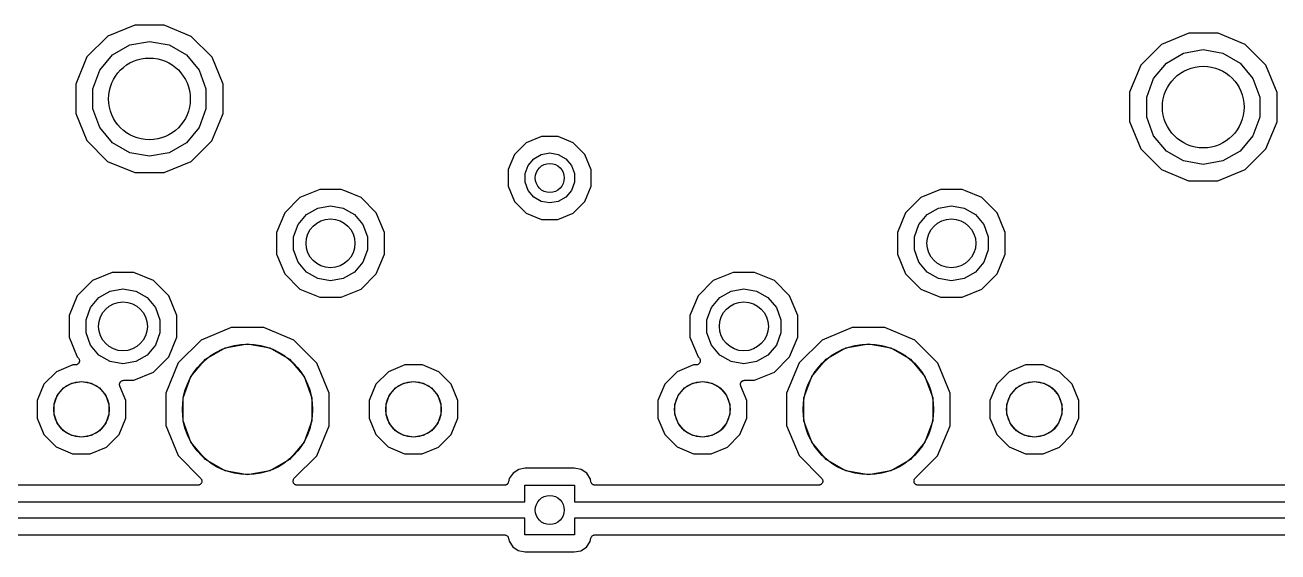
# Model space of a CAD drawing. Extents: x 36 to 201, y -145 to -29.
# Drawn here: x 114.94 to 153.28, y -121.36 to -105.24 of the extents above; entities that cross this region are included whole.
import ezdxf

# ---------------------------------------------------------------- set-up
doc = ezdxf.new("R2010")
doc.units = 0
doc.header["$MEASUREMENT"] = 0
doc.layers.add('BLACK', color=7, linetype='CONTINUOUS')

msp = doc.modelspace()

# ---------------------------------------------------------------- linework, layer by layer
at = {"layer": 'Black'}
for p, q in [((118.303, -105.242), (117.473, -105.585)), ((119.201, -105.242), (118.303, -105.242)), ((120.031, -105.587), (119.201, -105.242)), ((117.473, -105.585), (116.837, -106.219)), ((118.149, -105.849), (118.75, -105.743)), ((118.75, -105.743), (119.351, -105.849)), ((120.665, -106.223), (120.031, -105.587)), ((150.553, -105.492), (149.723, -105.835)), ((151.451, -105.492), (150.553, -105.492)), ((152.281, -105.837), (151.451, -105.492)), ((117.229, -106.622), (117.621, -106.154)), ((117.621, -106.154), (118.149, -105.849)), ((119.351, -105.849), (119.879, -106.154)), ((119.879, -106.154), (120.271, -106.622)), ((149.723, -105.835), (149.087, -106.469)), ((149.871, -106.404), (150.399, -106.099)), ((150.399, -106.099), (151, -105.993)), ((151, -105.993), (151.601, -106.099)), ((151.601, -106.099), (152.129, -106.404)), ((152.915, -106.473), (152.281, -105.837)), ((116.837, -106.219), (116.492, -107.049)), ((121.008, -107.053), (120.665, -106.223)), ((149.087, -106.469), (148.742, -107.299)), ((149.479, -106.872), (149.871, -106.404)), ((152.129, -106.404), (152.521, -106.872)), ((153.258, -107.303), (152.915, -106.473)), ((117.02, -107.195), (117.229, -106.622)), ((120.271, -106.622), (120.48, -107.195)), ((149.27, -107.445), (149.479, -106.872)), ((152.521, -106.872), (152.73, -107.445)), ((116.492, -107.049), (116.492, -107.947)), ((117.02, -107.805), (117.02, -107.195)), ((120.48, -107.195), (120.48, -107.805)), ((121.008, -107.951), (121.008, -107.053)), ((148.742, -107.299), (148.742, -108.197)), ((153.258, -107.972), (153.258, -107.303)), ((149.27, -108.055), (149.27, -107.445)), ((152.73, -107.445), (152.73, -108.055)), ((116.492, -107.947), (116.835, -108.777)), ((117.229, -108.378), (117.02, -107.805)), ((120.48, -107.805), (120.271, -108.378)), ((120.915, -108.174), (121.008, -107.951)), ((149.479, -108.628), (149.27, -108.055)), ((152.73, -108.055), (152.521, -108.628)), ((153.258, -108.201), (153.258, -107.972)), ((153.258, -107.972), (153.258, -107.972)), ((117.621, -108.846), (117.229, -108.378)), ((120.271, -108.378), (119.879, -108.846)), ((120.663, -108.781), (120.915, -108.174)), ((120.915, -108.174), (120.915, -108.174)), ((148.742, -108.197), (149.085, -109.027)), ((152.913, -109.031), (153.258, -108.201)), ((116.835, -108.777), (117.469, -109.413)), ((118.149, -109.151), (117.621, -108.846)), ((119.879, -108.846), (119.351, -109.151)), ((120.027, -109.415), (120.663, -108.781)), ((130.282, -108.843), (129.924, -109.2)), ((130.748, -108.65), (130.282, -108.843)), ((131.254, -108.65), (130.748, -108.65)), ((131.72, -108.844), (131.254, -108.65)), ((132.077, -109.202), (131.72, -108.844)), ((149.871, -109.096), (149.479, -108.628)), ((152.521, -108.628), (152.129, -109.096)), ((118.75, -109.257), (118.149, -109.151)), ((119.351, -109.151), (118.75, -109.257)), ((129.924, -109.2), (129.73, -109.666)), ((130.508, -109.334), (130.738, -109.201)), ((130.738, -109.201), (131, -109.155)), ((131, -109.155), (131.262, -109.201)), ((131.262, -109.201), (131.492, -109.334)), ((132.27, -109.668), (132.077, -109.202)), ((149.085, -109.027), (149.719, -109.663)), ((150.399, -109.401), (149.871, -109.096)), ((152.129, -109.096), (151.601, -109.401)), ((152.277, -109.665), (152.913, -109.031)), ((117.469, -109.413), (118.299, -109.758)), ((119.197, -109.758), (120.027, -109.415)), ((130.247, -109.787), (130.338, -109.538)), ((130.338, -109.538), (130.508, -109.334)), ((131.492, -109.334), (131.662, -109.538)), ((131.662, -109.538), (131.753, -109.787)), ((151, -109.507), (150.399, -109.401)), ((151.601, -109.401), (151, -109.507)), ((118.299, -109.758), (119.197, -109.758)), ((129.73, -109.666), (129.73, -110.172)), ((130.247, -110.053), (130.247, -109.787)), ((131.753, -109.787), (131.753, -110.053)), ((132.27, -110.174), (132.27, -109.668)), ((149.719, -109.663), (150.549, -110.008)), ((150.549, -110.008), (151.447, -110.008)), ((151.447, -110.008), (152.277, -109.665)), ((123.963, -110.269), (123.356, -110.52)), ((124.62, -110.269), (123.963, -110.269)), ((124.727, -110.314), (124.62, -110.269)), ((125.226, -110.521), (124.727, -110.314)), ((129.73, -110.172), (129.923, -110.638)), ((130.338, -110.302), (130.247, -110.053)), ((130.508, -110.506), (130.338, -110.302)), ((131.662, -110.302), (131.492, -110.506)), ((131.753, -110.053), (131.662, -110.302)), ((132.076, -110.64), (132.27, -110.174)), ((142.963, -110.269), (142.356, -110.52)), ((143.62, -110.269), (142.963, -110.269)), ((143.727, -110.314), (143.62, -110.269)), ((144.226, -110.521), (143.727, -110.314)), ((123.356, -110.52), (122.891, -110.984)), ((123.898, -110.842), (124.29, -110.773)), ((124.29, -110.773), (124.682, -110.842)), ((125.69, -110.986), (125.226, -110.521)), ((129.923, -110.638), (130.28, -110.996)), ((130.738, -110.639), (130.508, -110.506)), ((131, -110.685), (130.738, -110.639)), ((131.262, -110.639), (131, -110.685)), ((131.492, -110.506), (131.262, -110.639)), ((131.718, -110.997), (132.076, -110.64)), ((142.356, -110.52), (141.891, -110.984)), ((142.898, -110.842), (143.29, -110.773)), ((143.29, -110.773), (143.682, -110.842)), ((144.69, -110.986), (144.226, -110.521)), ((122.891, -110.984), (122.639, -111.59)), ((123.296, -111.346), (123.552, -111.041)), ((123.552, -111.041), (123.898, -110.842)), ((124.682, -110.842), (125.028, -111.041)), ((125.028, -111.041), (125.284, -111.346)), ((125.941, -111.593), (125.69, -110.986)), ((130.28, -110.996), (130.746, -111.19)), ((130.746, -111.19), (131.252, -111.19)), ((131.252, -111.19), (131.718, -110.997)), ((141.891, -110.984), (141.639, -111.59)), ((142.296, -111.346), (142.552, -111.041)), ((142.552, -111.041), (142.898, -110.842)), ((143.682, -110.842), (144.028, -111.041)), ((144.028, -111.041), (144.284, -111.346)), ((144.941, -111.593), (144.69, -110.986)), ((123.16, -111.721), (123.296, -111.346)), ((125.284, -111.346), (125.42, -111.721)), ((142.16, -111.721), (142.296, -111.346)), ((144.284, -111.346), (144.42, -111.721)), ((122.639, -111.59), (122.639, -112.247)), ((123.16, -112.119), (123.16, -111.721)), ((125.42, -111.721), (125.42, -112.119)), ((125.941, -112.25), (125.941, -111.593)), ((141.639, -111.59), (141.639, -112.247)), ((142.16, -112.119), (142.16, -111.721)), ((144.42, -111.721), (144.42, -112.119)), ((144.941, -112.25), (144.941, -111.593)), ((122.639, -112.247), (122.89, -112.854)), ((123.296, -112.494), (123.16, -112.119)), ((125.42, -112.119), (125.284, -112.494)), ((125.689, -112.856), (125.941, -112.25)), ((141.639, -112.247), (141.89, -112.854)), ((142.296, -112.494), (142.16, -112.119)), ((144.42, -112.119), (144.284, -112.494)), ((144.689, -112.856), (144.941, -112.25)), ((123.552, -112.799), (123.296, -112.494)), ((125.284, -112.494), (125.028, -112.799)), ((142.552, -112.799), (142.296, -112.494)), ((144.284, -112.494), (144.028, -112.799)), ((117.006, -113.06), (116.541, -113.524)), ((117.613, -112.809), (117.006, -113.06)), ((118.27, -112.809), (117.613, -112.809)), ((118.876, -113.061), (118.27, -112.809)), ((119.34, -113.526), (118.876, -113.061)), ((122.89, -112.854), (123.354, -113.319)), ((123.898, -112.998), (123.552, -112.799)), ((124.29, -113.067), (123.898, -112.998)), ((124.682, -112.998), (124.29, -113.067)), ((125.028, -112.799), (124.682, -112.998)), ((125.224, -113.32), (125.689, -112.856)), ((136.006, -113.06), (135.541, -113.524)), ((136.613, -112.809), (136.006, -113.06)), ((137.27, -112.809), (136.613, -112.809)), ((137.876, -113.061), (137.27, -112.809)), ((138.34, -113.526), (137.876, -113.061)), ((141.89, -112.854), (142.354, -113.319)), ((142.898, -112.998), (142.552, -112.799)), ((143.29, -113.067), (142.898, -112.998)), ((143.682, -112.998), (143.29, -113.067)), ((144.028, -112.799), (143.682, -112.998)), ((144.224, -113.32), (144.689, -112.856)), ((117.202, -113.581), (117.548, -113.382)), ((117.548, -113.382), (117.94, -113.313)), ((117.94, -113.313), (118.332, -113.382)), ((118.332, -113.382), (118.678, -113.581)), ((123.354, -113.319), (123.96, -113.571)), ((124.617, -113.571), (125.224, -113.32)), ((136.202, -113.581), (136.548, -113.382)), ((136.548, -113.382), (136.94, -113.313)), ((136.94, -113.313), (137.332, -113.382)), ((137.332, -113.382), (137.678, -113.581)), ((142.354, -113.319), (142.96, -113.571)), ((143.617, -113.571), (144.224, -113.32)), ((116.541, -113.524), (116.289, -114.13)), ((116.946, -113.886), (117.202, -113.581)), ((118.678, -113.581), (118.934, -113.886)), ((119.591, -114.133), (119.34, -113.526)), ((123.96, -113.571), (124.617, -113.571)), ((135.541, -113.524), (135.289, -114.13)), ((135.946, -113.886), (136.202, -113.581)), ((137.678, -113.581), (137.934, -113.886)), ((138.591, -114.133), (138.34, -113.526)), ((142.96, -113.571), (143.617, -113.571)), ((116.289, -114.13), (116.289, -114.787)), ((116.81, -114.261), (116.946, -113.886)), ((118.934, -113.886), (119.07, -114.261)), ((119.591, -114.79), (119.591, -114.133)), ((135.289, -114.13), (135.289, -114.787)), ((135.81, -114.261), (135.946, -113.886)), ((137.934, -113.886), (138.07, -114.261)), ((138.591, -114.79), (138.591, -114.133)), ((116.81, -114.659), (116.81, -114.261)), ((119.07, -114.261), (119.07, -114.659)), ((121.255, -114.498), (120.335, -114.878)), ((122.25, -114.499), (121.255, -114.498)), ((123.169, -114.88), (122.25, -114.499)), ((135.81, -114.659), (135.81, -114.261)), ((138.07, -114.261), (138.07, -114.659)), ((140.255, -114.498), (139.335, -114.878)), ((141.25, -114.499), (140.255, -114.498)), ((142.169, -114.88), (141.25, -114.499)), ((116.289, -114.787), (116.54, -115.394)), ((116.946, -115.034), (116.81, -114.659)), ((119.07, -114.659), (118.934, -115.034)), ((119.339, -115.396), (119.591, -114.79)), ((120.335, -114.878), (119.63, -115.581)), ((121.065, -115.119), (121.75, -114.998)), ((121.75, -114.998), (122.435, -115.119)), ((123.872, -115.585), (123.169, -114.88)), ((135.289, -114.787), (135.54, -115.394)), ((135.946, -115.034), (135.81, -114.659)), ((138.07, -114.659), (137.934, -115.034)), ((138.339, -115.396), (138.591, -114.79)), ((139.335, -114.878), (138.63, -115.581)), ((140.065, -115.119), (140.75, -114.998)), ((140.75, -114.998), (141.435, -115.119)), ((142.872, -115.585), (142.169, -114.88)), ((116.54, -115.394), (116.57, -115.424)), ((117.202, -115.339), (116.946, -115.034)), ((117.548, -115.538), (117.202, -115.339)), ((118.678, -115.339), (118.332, -115.538)), ((118.934, -115.034), (118.678, -115.339)), ((118.874, -115.86), (119.339, -115.396)), ((120.463, -115.467), (121.065, -115.119)), ((122.435, -115.119), (123.037, -115.467)), ((135.54, -115.394), (135.57, -115.424)), ((136.202, -115.339), (135.946, -115.034)), ((136.548, -115.538), (136.202, -115.339)), ((137.678, -115.339), (137.332, -115.538)), ((137.934, -115.034), (137.678, -115.339)), ((137.874, -115.86), (138.339, -115.396)), ((139.463, -115.467), (140.065, -115.119)), ((141.435, -115.119), (142.037, -115.467)), ((116.401, -115.641), (115.901, -115.847)), ((116.48, -115.641), (116.401, -115.641)), ((116.496, -115.638), (116.48, -115.641)), ((116.513, -115.637), (116.496, -115.638)), ((116.518, -115.634), (116.513, -115.637)), ((116.523, -115.633), (116.518, -115.634)), ((116.538, -115.625), (116.523, -115.633)), ((116.553, -115.618), (116.538, -115.625)), ((116.557, -115.614), (116.553, -115.618)), ((116.561, -115.611), (116.557, -115.614)), ((116.572, -115.599), (116.561, -115.611)), ((116.57, -115.424), (116.579, -115.438)), ((116.584, -115.587), (116.572, -115.599)), ((116.579, -115.438), (116.59, -115.451)), ((116.586, -115.582), (116.584, -115.587)), ((116.59, -115.578), (116.586, -115.582)), ((116.59, -115.451), (116.592, -115.456)), ((116.595, -115.562), (116.59, -115.578)), ((116.592, -115.456), (116.595, -115.46)), ((116.595, -115.46), (116.599, -115.476)), ((116.602, -115.547), (116.595, -115.562)), ((116.599, -115.476), (116.605, -115.492)), ((116.603, -115.541), (116.602, -115.547)), ((116.605, -115.536), (116.603, -115.541)), ((116.605, -115.492), (116.605, -115.498)), ((116.605, -115.498), (116.606, -115.503)), ((116.606, -115.503), (116.605, -115.519)), ((116.605, -115.519), (116.605, -115.536)), ((117.94, -115.607), (117.548, -115.538)), ((118.332, -115.538), (117.94, -115.607)), ((119.63, -115.581), (119.249, -116.5)), ((120.017, -115.999), (120.463, -115.467)), ((123.037, -115.467), (123.483, -115.999)), ((124.252, -116.505), (123.872, -115.585)), ((126.561, -115.641), (126.061, -115.847)), ((127.101, -115.641), (126.561, -115.641)), ((127.601, -115.849), (127.101, -115.641)), ((135.401, -115.641), (134.901, -115.847)), ((135.48, -115.641), (135.401, -115.641)), ((135.496, -115.638), (135.48, -115.641)), ((135.513, -115.637), (135.496, -115.638)), ((135.518, -115.634), (135.513, -115.637)), ((135.523, -115.633), (135.518, -115.634)), ((135.538, -115.625), (135.523, -115.633)), ((135.553, -115.618), (135.538, -115.625)), ((135.557, -115.614), (135.553, -115.618)), ((135.561, -115.611), (135.557, -115.614)), ((135.572, -115.599), (135.561, -115.611)), ((135.57, -115.424), (135.579, -115.438)), ((135.584, -115.587), (135.572, -115.599)), ((135.579, -115.438), (135.59, -115.451)), ((135.586, -115.582), (135.584, -115.587)), ((135.59, -115.578), (135.586, -115.582)), ((135.59, -115.451), (135.592, -115.456)), ((135.595, -115.562), (135.59, -115.578)), ((135.592, -115.456), (135.595, -115.46)), ((135.595, -115.46), (135.599, -115.476)), ((135.602, -115.547), (135.595, -115.562)), ((135.599, -115.476), (135.605, -115.492)), ((135.603, -115.541), (135.602, -115.547)), ((135.605, -115.536), (135.603, -115.541)), ((135.605, -115.492), (135.605, -115.498)), ((135.605, -115.498), (135.606, -115.503)), ((135.606, -115.503), (135.605, -115.519)), ((135.605, -115.519), (135.605, -115.536)), ((136.94, -115.607), (136.548, -115.538)), ((137.332, -115.538), (136.94, -115.607)), ((138.63, -115.581), (138.249, -116.5)), ((139.017, -115.999), (139.463, -115.467)), ((142.037, -115.467), (142.483, -115.999)), ((143.252, -116.505), (142.872, -115.585)), ((145.561, -115.641), (145.061, -115.847)), ((146.101, -115.641), (145.561, -115.641)), ((146.601, -115.849), (146.101, -115.641)), ((115.901, -115.847), (115.519, -116.229)), ((116.378, -116.197), (116.67, -116.146)), ((116.67, -116.146), (116.962, -116.197)), ((117.848, -116.187), (117.853, -116.174)), ((117.853, -116.174), (117.858, -116.168)), ((117.858, -116.168), (117.862, -116.161)), ((117.862, -116.161), (117.872, -116.151)), ((117.872, -116.151), (117.881, -116.141)), ((117.881, -116.141), (117.889, -116.136)), ((117.889, -116.136), (117.895, -116.131)), ((117.895, -116.131), (117.908, -116.126)), ((117.908, -116.126), (117.92, -116.119)), ((117.92, -116.119), (117.928, -116.117)), ((117.928, -116.117), (117.936, -116.114)), ((117.936, -116.114), (117.949, -116.113)), ((117.949, -116.113), (117.963, -116.111)), ((117.963, -116.111), (118.267, -116.111)), ((118.267, -116.111), (118.874, -115.86)), ((119.779, -116.652), (120.017, -115.999)), ((123.483, -115.999), (123.721, -116.652)), ((126.061, -115.847), (125.679, -116.229)), ((126.538, -116.197), (126.83, -116.146)), ((126.83, -116.146), (127.122, -116.197)), ((127.983, -116.231), (127.601, -115.849)), ((134.901, -115.847), (134.519, -116.229)), ((135.378, -116.197), (135.67, -116.146)), ((135.67, -116.146), (135.962, -116.197)), ((136.848, -116.187), (136.853, -116.174)), ((136.853, -116.174), (136.858, -116.168)), ((136.858, -116.168), (136.862, -116.161)), ((136.862, -116.161), (136.872, -116.151)), ((136.872, -116.151), (136.881, -116.141)), ((136.881, -116.141), (136.889, -116.136)), ((136.889, -116.136), (136.895, -116.131)), ((136.895, -116.131), (136.908, -116.126)), ((136.908, -116.126), (136.92, -116.119)), ((136.92, -116.119), (136.928, -116.117)), ((136.928, -116.117), (136.936, -116.114)), ((136.936, -116.114), (136.949, -116.113)), ((136.949, -116.113), (136.963, -116.111)), ((136.963, -116.111), (137.267, -116.111)), ((137.267, -116.111), (137.874, -115.86)), ((138.779, -116.652), (139.017, -115.999)), ((142.483, -115.999), (142.721, -116.652)), ((145.061, -115.847), (144.679, -116.229)), ((145.538, -116.197), (145.83, -116.146)), ((145.83, -116.146), (146.122, -116.197)), ((146.983, -116.231), (146.601, -115.849)), ((115.519, -116.229), (115.311, -116.729)), ((115.93, -116.573), (116.121, -116.346)), ((116.121, -116.346), (116.378, -116.197)), ((116.962, -116.197), (117.219, -116.346)), ((117.219, -116.346), (117.41, -116.573)), ((117.836, -116.243), (117.838, -116.23)), ((117.838, -116.252), (117.836, -116.243)), ((117.838, -116.216), (117.841, -116.208)), ((117.838, -116.23), (117.838, -116.216)), ((117.838, -116.26), (117.838, -116.252)), ((117.843, -116.273), (117.838, -116.26)), ((117.841, -116.208), (117.842, -116.2)), ((117.842, -116.2), (117.848, -116.187)), ((117.846, -116.287), (117.843, -116.273)), ((118.029, -116.731), (117.846, -116.287)), ((119.249, -116.5), (119.248, -117.495)), ((124.252, -117.294), (124.252, -116.505)), ((125.679, -116.229), (125.471, -116.729)), ((126.09, -116.573), (126.281, -116.346)), ((126.281, -116.346), (126.538, -116.197)), ((127.122, -116.197), (127.379, -116.346)), ((127.379, -116.346), (127.57, -116.573)), ((128.189, -116.731), (127.983, -116.231)), ((134.519, -116.229), (134.311, -116.729)), ((134.93, -116.573), (135.121, -116.346)), ((135.121, -116.346), (135.378, -116.197)), ((135.962, -116.197), (136.219, -116.346)), ((136.219, -116.346), (136.41, -116.573)), ((136.836, -116.243), (136.838, -116.23)), ((136.838, -116.252), (136.836, -116.243)), ((136.838, -116.216), (136.841, -116.208)), ((136.838, -116.23), (136.838, -116.216)), ((136.838, -116.26), (136.838, -116.252)), ((136.843, -116.273), (136.838, -116.26)), ((136.841, -116.208), (136.842, -116.2)), ((136.842, -116.2), (136.848, -116.187)), ((136.846, -116.287), (136.843, -116.273)), ((137.029, -116.731), (136.846, -116.287)), ((138.249, -116.5), (138.248, -117.495)), ((143.252, -117.294), (143.252, -116.505)), ((144.679, -116.229), (144.471, -116.729)), ((145.09, -116.573), (145.281, -116.346)), ((145.281, -116.346), (145.538, -116.197)), ((146.122, -116.197), (146.379, -116.346)), ((146.379, -116.346), (146.57, -116.573)), ((147.189, -116.731), (146.983, -116.231)), ((115.311, -116.729), (115.311, -117.269)), ((115.829, -116.852), (115.93, -116.573)), ((115.829, -117.148), (115.829, -116.852)), ((117.41, -116.573), (117.511, -116.852)), ((117.511, -116.852), (117.511, -117.148)), ((118.029, -117.271), (118.029, -116.731)), ((119.779, -117.348), (119.779, -116.652)), ((123.721, -116.652), (123.721, -117.348)), ((125.471, -116.729), (125.471, -117.269)), ((125.989, -116.852), (126.09, -116.573)), ((125.989, -117.148), (125.989, -116.852)), ((127.57, -116.573), (127.671, -116.852)), ((127.671, -116.852), (127.671, -117.148)), ((128.189, -117.271), (128.189, -116.731)), ((134.311, -116.729), (134.311, -117.269)), ((134.829, -116.852), (134.93, -116.573)), ((134.829, -117.148), (134.829, -116.852)), ((136.41, -116.573), (136.511, -116.852)), ((136.511, -116.852), (136.511, -117.148)), ((137.029, -117.271), (137.029, -116.731)), ((138.779, -117.348), (138.779, -116.652)), ((142.721, -116.652), (142.721, -117.348)), ((144.471, -116.729), (144.471, -117.269)), ((144.989, -116.852), (145.09, -116.573)), ((144.989, -117.148), (144.989, -116.852)), ((146.57, -116.573), (146.671, -116.852)), ((146.671, -116.852), (146.671, -117.148)), ((147.189, -117.271), (147.189, -116.731)), ((115.311, -117.269), (115.517, -117.769)), ((115.93, -117.427), (115.829, -117.148)), ((117.511, -117.148), (117.41, -117.427)), ((117.821, -117.771), (118.029, -117.271)), ((124.251, -117.5), (124.252, -117.294)), ((124.252, -117.294), (124.252, -117.294)), ((125.471, -117.269), (125.677, -117.769)), ((126.09, -117.427), (125.989, -117.148)), ((127.671, -117.148), (127.57, -117.427)), ((127.981, -117.771), (128.189, -117.271)), ((134.311, -117.269), (134.517, -117.769)), ((134.93, -117.427), (134.829, -117.148)), ((136.511, -117.148), (136.41, -117.427)), ((136.821, -117.771), (137.029, -117.271)), ((143.251, -117.5), (143.252, -117.294)), ((143.252, -117.294), (143.252, -117.294)), ((144.471, -117.269), (144.677, -117.769)), ((145.09, -117.427), (144.989, -117.148)), ((146.671, -117.148), (146.57, -117.427)), ((146.981, -117.771), (147.189, -117.271)), ((116.121, -117.654), (115.93, -117.427)), ((116.378, -117.803), (116.121, -117.654)), ((117.219, -117.654), (116.962, -117.803)), ((117.41, -117.427), (117.219, -117.654)), ((119.248, -117.495), (119.628, -118.415)), ((120.017, -118.001), (119.779, -117.348)), ((123.721, -117.348), (123.483, -118.001)), ((123.87, -118.419), (124.251, -117.5)), ((126.281, -117.654), (126.09, -117.427)), ((126.538, -117.803), (126.281, -117.654)), ((127.379, -117.654), (127.122, -117.803)), ((127.57, -117.427), (127.379, -117.654)), ((135.121, -117.654), (134.93, -117.427)), ((135.378, -117.803), (135.121, -117.654)), ((136.219, -117.654), (135.962, -117.803)), ((136.41, -117.427), (136.219, -117.654)), ((138.248, -117.495), (138.628, -118.415)), ((139.017, -118.001), (138.779, -117.348)), ((142.721, -117.348), (142.483, -118.001)), ((142.87, -118.419), (143.251, -117.5)), ((145.281, -117.654), (145.09, -117.427)), ((145.538, -117.803), (145.281, -117.654)), ((146.379, -117.654), (146.122, -117.803)), ((146.57, -117.427), (146.379, -117.654)), ((115.517, -117.769), (115.899, -118.151)), ((116.67, -117.854), (116.378, -117.803)), ((116.962, -117.803), (116.67, -117.854)), ((117.439, -118.153), (117.821, -117.771)), ((120.463, -118.533), (120.017, -118.001)), ((123.483, -118.001), (123.037, -118.533)), ((125.677, -117.769), (126.059, -118.151)), ((126.83, -117.854), (126.538, -117.803)), ((127.122, -117.803), (126.83, -117.854)), ((127.599, -118.153), (127.981, -117.771)), ((134.517, -117.769), (134.899, -118.151)), ((135.67, -117.854), (135.378, -117.803)), ((135.962, -117.803), (135.67, -117.854)), ((136.439, -118.153), (136.821, -117.771)), ((139.463, -118.533), (139.017, -118.001)), ((142.483, -118.001), (142.037, -118.533)), ((144.677, -117.769), (145.059, -118.151)), ((145.83, -117.854), (145.538, -117.803)), ((146.122, -117.803), (145.83, -117.854)), ((146.599, -118.153), (146.981, -117.771)), ((115.899, -118.151), (116.399, -118.359)), ((116.399, -118.359), (116.939, -118.359)), ((116.939, -118.359), (117.439, -118.153)), ((119.628, -118.415), (120.316, -119.105)), ((123.183, -119.105), (123.87, -118.419)), ((126.059, -118.151), (126.559, -118.359)), ((126.559, -118.359), (127.099, -118.359)), ((127.099, -118.359), (127.599, -118.153)), ((134.899, -118.151), (135.399, -118.359)), ((135.399, -118.359), (135.939, -118.359)), ((135.939, -118.359), (136.439, -118.153)), ((138.628, -118.415), (139.316, -119.105)), ((142.183, -119.105), (142.87, -118.419)), ((145.059, -118.151), (145.559, -118.359)), ((145.559, -118.359), (146.099, -118.359)), ((146.099, -118.359), (146.599, -118.153)), ((121.065, -118.881), (120.463, -118.533)), ((123.037, -118.533), (122.435, -118.881)), ((130.051, -118.835), (129.877, -118.947)), ((130.25, -118.798), (130.051, -118.835)), ((131.749, -118.798), (130.25, -118.798)), ((131.963, -118.841), (131.749, -118.798)), ((132.133, -118.957), (131.963, -118.841)), ((140.065, -118.881), (139.463, -118.533)), ((142.037, -118.533), (141.435, -118.881)), ((120.316, -119.105), (120.326, -119.119)), ((120.326, -119.119), (120.337, -119.131)), ((120.337, -119.131), (120.339, -119.137)), ((120.339, -119.137), (120.342, -119.141)), ((120.342, -119.141), (120.346, -119.157)), ((120.349, -119.228), (120.342, -119.243)), ((120.346, -119.157), (120.352, -119.173)), ((120.35, -119.222), (120.349, -119.228)), ((120.352, -119.217), (120.35, -119.222)), ((120.352, -119.173), (120.352, -119.179)), ((120.352, -119.179), (120.353, -119.184)), ((120.353, -119.184), (120.352, -119.201)), ((120.352, -119.201), (120.352, -119.217)), ((121.75, -119.002), (121.065, -118.881)), ((122.435, -118.881), (121.75, -119.002)), ((123.146, -119.184), (123.147, -119.178)), ((123.147, -119.2), (123.146, -119.184)), ((123.147, -119.173), (123.153, -119.157)), ((123.147, -119.178), (123.147, -119.173)), ((123.147, -119.217), (123.147, -119.2)), ((123.149, -119.222), (123.147, -119.217)), ((123.15, -119.228), (123.149, -119.222)), ((123.157, -119.243), (123.15, -119.228)), ((123.153, -119.157), (123.157, -119.141)), ((123.157, -119.141), (123.16, -119.137)), ((123.16, -119.137), (123.162, -119.131)), ((123.162, -119.131), (123.173, -119.119)), ((123.173, -119.119), (123.183, -119.105)), ((129.732, -119.239), (129.725, -119.258)), ((129.74, -119.22), (129.732, -119.239)), ((129.761, -119.117), (129.74, -119.22)), ((129.877, -118.947), (129.761, -119.117)), ((132.245, -119.131), (132.133, -118.957)), ((132.261, -119.218), (132.245, -119.131)), ((132.269, -119.238), (132.261, -119.218)), ((132.276, -119.258), (132.269, -119.238)), ((139.316, -119.105), (139.326, -119.119)), ((139.326, -119.119), (139.337, -119.131)), ((139.337, -119.131), (139.339, -119.137)), ((139.339, -119.137), (139.342, -119.141)), ((139.342, -119.141), (139.346, -119.157)), ((139.349, -119.228), (139.342, -119.243)), ((139.346, -119.157), (139.352, -119.173)), ((139.35, -119.222), (139.349, -119.228)), ((139.352, -119.217), (139.35, -119.222)), ((139.352, -119.173), (139.352, -119.179)), ((139.352, -119.179), (139.353, -119.184)), ((139.353, -119.184), (139.352, -119.201)), ((139.352, -119.201), (139.352, -119.217)), ((140.75, -119.002), (140.065, -118.881)), ((141.435, -118.881), (140.75, -119.002)), ((142.146, -119.184), (142.147, -119.178)), ((142.147, -119.2), (142.146, -119.184)), ((142.147, -119.173), (142.153, -119.157)), ((142.147, -119.178), (142.147, -119.173)), ((142.147, -119.217), (142.147, -119.2)), ((142.149, -119.222), (142.147, -119.217)), ((142.15, -119.228), (142.149, -119.222)), ((142.157, -119.243), (142.15, -119.228)), ((142.153, -119.157), (142.157, -119.141)), ((142.157, -119.141), (142.16, -119.137)), ((142.16, -119.137), (142.162, -119.131)), ((142.162, -119.131), (142.173, -119.119)), ((142.173, -119.119), (142.183, -119.105)), ((120.227, -119.322), (113.386, -119.322)), ((120.243, -119.319), (120.227, -119.322)), ((120.259, -119.318), (120.243, -119.319)), ((120.264, -119.315), (120.259, -119.318)), ((120.27, -119.314), (120.264, -119.315)), ((120.284, -119.306), (120.27, -119.314)), ((120.299, -119.299), (120.284, -119.306)), ((120.303, -119.295), (120.299, -119.299)), ((120.308, -119.292), (120.303, -119.295)), ((120.319, -119.28), (120.308, -119.292)), ((120.331, -119.268), (120.319, -119.28)), ((120.333, -119.263), (120.331, -119.268)), ((120.337, -119.258), (120.333, -119.263)), ((120.342, -119.243), (120.337, -119.258)), ((123.162, -119.258), (123.157, -119.243)), ((123.166, -119.263), (123.162, -119.258)), ((123.168, -119.268), (123.166, -119.263)), ((123.18, -119.28), (123.168, -119.268)), ((123.191, -119.292), (123.18, -119.28)), ((123.195, -119.295), (123.191, -119.292)), ((123.199, -119.299), (123.195, -119.295)), ((123.214, -119.306), (123.199, -119.299)), ((123.229, -119.314), (123.214, -119.306)), ((123.234, -119.315), (123.229, -119.314)), ((123.239, -119.318), (123.234, -119.315)), ((123.256, -119.319), (123.239, -119.318)), ((123.272, -119.322), (123.256, -119.319)), ((129.615, -119.322), (123.272, -119.322)), ((129.636, -119.318), (129.615, -119.322)), ((129.656, -119.315), (129.636, -119.318)), ((129.657, -119.315), (129.656, -119.315)), ((129.659, -119.314), (129.657, -119.315)), ((129.677, -119.304), (129.659, -119.314)), ((129.695, -119.294), (129.677, -119.304)), ((129.696, -119.293), (129.695, -119.294)), ((129.697, -119.292), (129.696, -119.293)), ((129.71, -119.277), (129.697, -119.292)), ((129.724, -119.261), (129.71, -119.277)), ((129.725, -119.258), (129.724, -119.26)), ((129.724, -119.26), (129.724, -119.261)), ((130.238, -119.83), (130.238, -119.318)), ((130.238, -119.318), (131.762, -119.318)), ((131.762, -119.318), (131.762, -119.83)), ((132.277, -119.259), (132.276, -119.258)), ((132.277, -119.26), (132.277, -119.259)), ((132.291, -119.276), (132.277, -119.26)), ((132.305, -119.292), (132.291, -119.276)), ((132.305, -119.293), (132.305, -119.292)), ((132.306, -119.293), (132.305, -119.293)), ((132.324, -119.304), (132.306, -119.293)), ((132.343, -119.314), (132.324, -119.304)), ((132.344, -119.314), (132.343, -119.314)), ((132.344, -119.315), (132.344, -119.314)), ((132.365, -119.318), (132.344, -119.315)), ((132.386, -119.322), (132.365, -119.318)), ((139.227, -119.322), (132.386, -119.322)), ((139.243, -119.319), (139.227, -119.322)), ((139.259, -119.318), (139.243, -119.319)), ((139.264, -119.315), (139.259, -119.318)), ((139.27, -119.314), (139.264, -119.315)), ((139.284, -119.306), (139.27, -119.314)), ((139.299, -119.299), (139.284, -119.306)), ((139.303, -119.295), (139.299, -119.299)), ((139.308, -119.292), (139.303, -119.295)), ((139.319, -119.28), (139.308, -119.292)), ((139.331, -119.268), (139.319, -119.28)), ((139.333, -119.263), (139.331, -119.268)), ((139.337, -119.258), (139.333, -119.263)), ((139.342, -119.243), (139.337, -119.258)), ((142.162, -119.258), (142.157, -119.243)), ((142.166, -119.263), (142.162, -119.258)), ((142.168, -119.268), (142.166, -119.263)), ((142.18, -119.28), (142.168, -119.268)), ((142.191, -119.292), (142.18, -119.28)), ((142.195, -119.295), (142.191, -119.292)), ((142.199, -119.299), (142.195, -119.295)), ((142.214, -119.306), (142.199, -119.299)), ((142.229, -119.314), (142.214, -119.306)), ((142.234, -119.315), (142.229, -119.314)), ((142.239, -119.318), (142.234, -119.315)), ((142.256, -119.319), (142.239, -119.318)), ((142.272, -119.322), (142.256, -119.319)), ((156.615, -119.322), (142.272, -119.322)), ((112.762, -119.83), (130.238, -119.83)), ((131.762, -119.83), (157.238, -119.83)), ((130.238, -120.33), (112.762, -120.33)), ((130.238, -120.842), (130.238, -120.33)), ((157.238, -120.33), (131.762, -120.33)), ((131.762, -120.33), (131.762, -120.842)), ((113.385, -120.838), (129.614, -120.838)), ((129.614, -120.838), (129.635, -120.842)), ((129.635, -120.842), (129.656, -120.845)), ((129.656, -120.845), (129.656, -120.846)), ((129.656, -120.846), (129.657, -120.846)), ((129.657, -120.846), (129.676, -120.856)), ((129.676, -120.856), (129.694, -120.867)), ((129.694, -120.867), (129.695, -120.867)), ((129.695, -120.867), (129.695, -120.868)), ((129.695, -120.868), (129.709, -120.884)), ((129.709, -120.884), (129.723, -120.9)), ((129.723, -120.9), (129.723, -120.901)), ((129.723, -120.901), (129.724, -120.901)), ((129.724, -120.901), (129.731, -120.922)), ((129.731, -120.922), (129.739, -120.942)), ((129.739, -120.942), (129.755, -121.029)), ((129.755, -121.029), (129.867, -121.203)), ((131.762, -120.842), (130.238, -120.842)), ((132.123, -121.213), (132.239, -121.043)), ((132.239, -121.043), (132.26, -120.94)), ((132.26, -120.94), (132.268, -120.921)), ((132.268, -120.921), (132.275, -120.901)), ((132.275, -120.901), (132.276, -120.9)), ((132.276, -120.899), (132.29, -120.883)), ((132.276, -120.9), (132.276, -120.899)), ((132.29, -120.883), (132.303, -120.868)), ((132.303, -120.868), (132.304, -120.867)), ((132.304, -120.867), (132.305, -120.866)), ((132.305, -120.866), (132.323, -120.856)), ((132.323, -120.856), (132.341, -120.846)), ((132.341, -120.846), (132.343, -120.845)), ((132.343, -120.845), (132.344, -120.845)), ((132.344, -120.845), (132.364, -120.842)), ((132.364, -120.842), (132.385, -120.838)), ((132.385, -120.838), (156.614, -120.838)), ((129.867, -121.203), (130.037, -121.319)), ((130.037, -121.319), (130.251, -121.362)), ((130.251, -121.362), (131.75, -121.362)), ((131.75, -121.362), (131.949, -121.325)), ((131.949, -121.325), (132.123, -121.213))]:
    msp.add_line(p, q, dxfattribs=at)
for centre, radius in [((118.75, -107.5), 1.25), ((151, -107.75), 1.25), ((131, -109.92), 0.4445), ((124.29, -111.92), 0.7493), ((143.29, -111.92), 0.7493), ((117.94, -114.46), 0.7493), ((136.94, -114.46), 0.7493), ((121.75, -117), 1.9939), ((140.75, -117), 1.9939), ((116.67, -117), 0.8509), ((126.83, -117), 0.8509), ((135.67, -117), 0.8509), ((145.83, -117), 0.8509), ((131, -120.08), 0.4445)]:
    msp.add_circle(centre, radius, dxfattribs=at)

doc.saveas('drawing.dxf')
